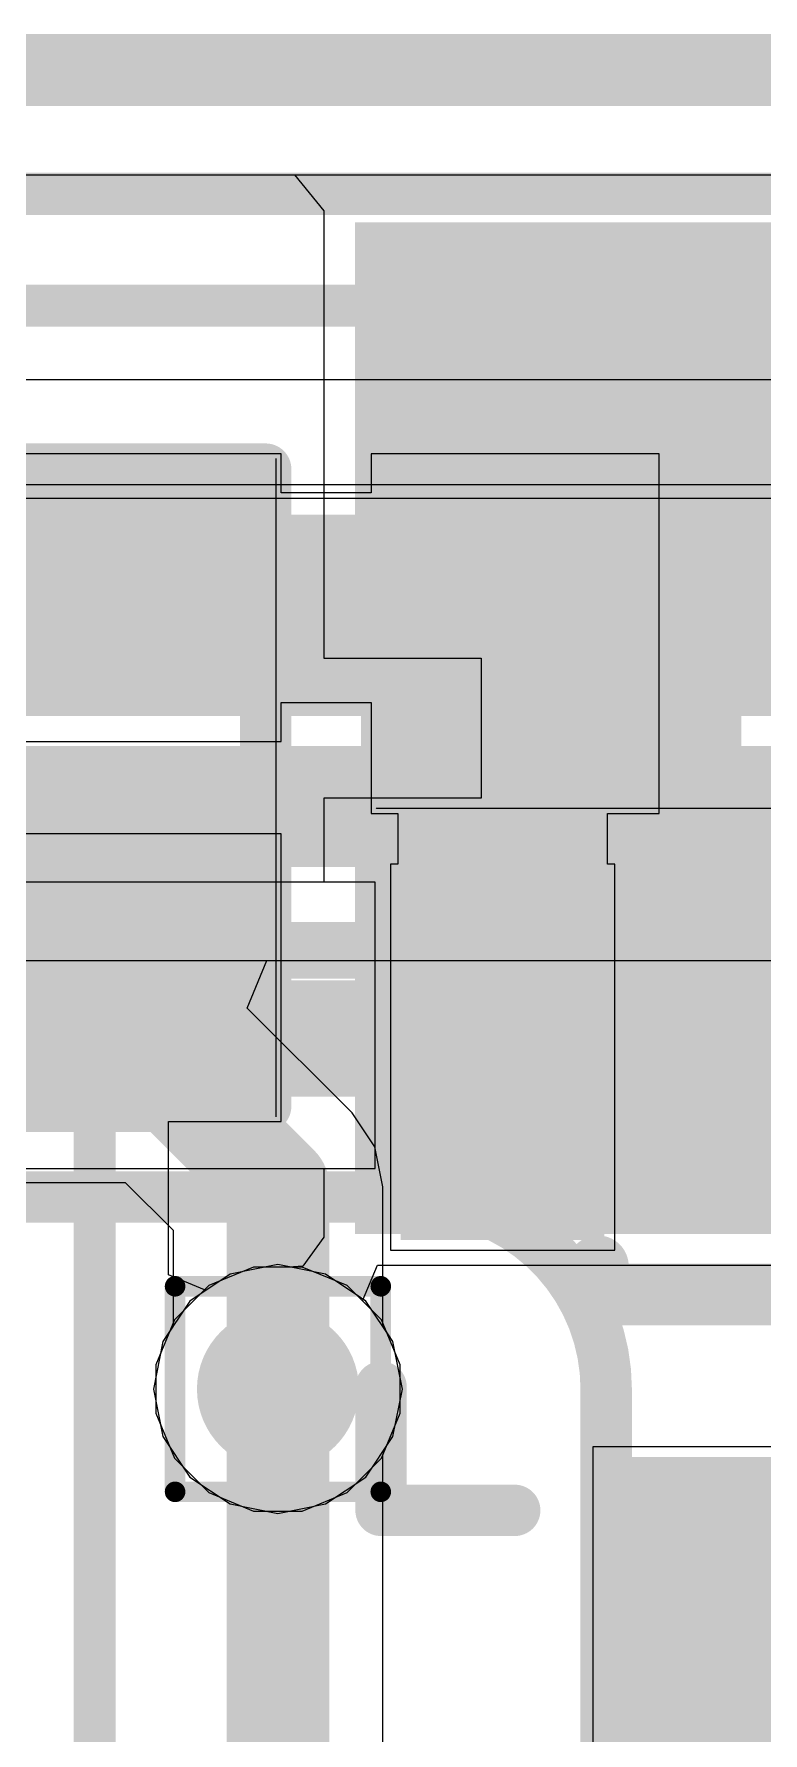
# Model space of a CAD drawing. Header units: inches. Extents: x -6 to 283, y -12 to 154.
# Drawn here: x 46.351 to 48.151, y 16.249 to 20.449 of the extents above; entities that cross this region are included whole.
import ezdxf

# ---------------------------------------------------------------- set-up
doc = ezdxf.new("R2010")
doc.units = ezdxf.units.IN
for name, color, linetype in [('Board Outline', 216, 'Continuous'), ('Bottom Layer', 5, 'Continuous'), ('Bottom Overlay', 54, 'Continuous'), ('Bottom Paste', 16, 'Continuous'), ('Bottom Solder', 6, 'Continuous'), ('Drill Drawing', 1, 'Continuous'), ('GND-1', 16, 'Continuous'), ('GND-2', 90, 'Continuous'), ('GND-3', 216, 'Continuous'), ('GND-4', 54, 'Continuous'), ('PWR-1', 156, 'Continuous'), ('PWR-2', 130, 'Continuous'), ('Signal L1', 76, 'Continuous'), ('Signal L2', 6, 'Continuous'), ('Top Layer', 1, 'Continuous'), ('Top Overlay', 2, 'Continuous'), ('Top Paste', 8, 'Continuous'), ('Top Solder', 216, 'Continuous'), ('Via Holes', 16, 'Continuous')]:
    doc.layers.add(name, color=color, linetype=linetype)

# ---------------------------------------------------------------- blocks, each defined once
blk = doc.blocks.new('R___0402_B_144')
at = {"layer": 'Bottom Layer'}
for points in [[(-0.2413, 0.3175), (-0.2413, -0.3175), (-0.6985, -0.3175), (-0.6985, 0.3175)], [(0.6985, 0.3175), (0.6985, -0.3175), (0.2413, -0.3175), (0.2413, 0.3175)]]:
    blk.add_hatch(color=5, dxfattribs=at).paths.add_polyline_path(points)
at = {"layer": 'Bottom Paste'}
for points in [[(-0.2413, 0.3175), (-0.2413, -0.3175), (-0.6985, -0.3175), (-0.6985, 0.3175)], [(0.6985, 0.3175), (0.6985, -0.3175), (0.2413, -0.3175), (0.2413, 0.3175)]]:
    blk.add_hatch(color=16, dxfattribs=at).paths.add_polyline_path(points)
at = {"layer": 'Bottom Solder'}
for points in [[(-0.1863, 0.3725), (-0.1863, -0.3725), (-0.7535, -0.3725), (-0.7535, 0.3725)], [(0.7535, 0.3725), (0.7535, -0.3725), (0.1863, -0.3725), (0.1863, 0.3725)]]:
    blk.add_hatch(color=6, dxfattribs=at).paths.add_polyline_path(points)
at = {"layer": 'Bottom Overlay'}
for points in [[(0.7874, 0.4064, 0.127, 0.127, 0), (-0.7874, 0.4064, 0.127, 0.127, 0)], [(-0.7874, 0.4064, 0.127, 0.127, 0), (-0.7874, -0.4064, 0.127, 0.127, 0)], [(0.7874, 0.4064, 0.127, 0.127, 0), (0.7874, -0.4064, 0.127, 0.127, 0)], [(0.8128, 0.4318, 0.00323, 0.00323, 0), (-0.8128, 0.4318, 0.00323, 0.00323, 0)], [(0.7874, -0.4064, 0.127, 0.127, 0), (-0.7874, -0.4064, 0.127, 0.127, 0)]]:
    blk.add_lwpolyline(points, format="xyseb", dxfattribs=at)
for points in [[(-0.8191, 0.4064, 0.0635, 0.0635, 1), (-0.7556, 0.4064, 0.0635, 0.0635, 1)], [(-0.8191, 0.4064, 0.0635, 0.0635, 1), (-0.7556, 0.4064, 0.0635, 0.0635, 1)], [(0.7557, 0.4064, 0.0635, 0.0635, 1), (0.8192, 0.4064, 0.0635, 0.0635, 1)], [(0.7557, 0.4064, 0.0635, 0.0635, 1), (0.8192, 0.4064, 0.0635, 0.0635, 1)], [(-0.8136, 0.4318, 0.00161, 0.00161, 1), (-0.812, 0.4318, 0.00161, 0.00161, 1)], [(0.812, 0.4318, 0.00161, 0.00161, 1), (0.8136, 0.4318, 0.00161, 0.00161, 1)], [(-0.8192, -0.4064, 0.0635, 0.0635, 1), (-0.7557, -0.4064, 0.0635, 0.0635, 1)], [(-0.8192, -0.4064, 0.0635, 0.0635, 1), (-0.7557, -0.4064, 0.0635, 0.0635, 1)], [(0.7557, -0.4064, 0.0635, 0.0635, 1), (0.8192, -0.4064, 0.0635, 0.0635, 1)], [(0.7557, -0.4064, 0.0635, 0.0635, 1), (0.8192, -0.4064, 0.0635, 0.0635, 1)]]:
    blk.add_lwpolyline(points, format="xyseb", close=True, dxfattribs=at)
blk = doc.blocks.new('R___0402_B_149')
at = {"layer": 'Bottom Layer'}
for points in [[(-0.2413, 0.3175), (-0.2413, -0.3175), (-0.6985, -0.3175), (-0.6985, 0.3175)], [(0.6985, 0.3175), (0.6985, -0.3175), (0.2413, -0.3175), (0.2413, 0.3175)]]:
    blk.add_hatch(color=5, dxfattribs=at).paths.add_polyline_path(points)
at = {"layer": 'Bottom Paste'}
for points in [[(-0.2413, 0.3175), (-0.2413, -0.3175), (-0.6985, -0.3175), (-0.6985, 0.3175)], [(0.6985, 0.3175), (0.6985, -0.3175), (0.2413, -0.3175), (0.2413, 0.3175)]]:
    blk.add_hatch(color=16, dxfattribs=at).paths.add_polyline_path(points)
at = {"layer": 'Bottom Solder'}
for points in [[(-0.1863, 0.3725), (-0.1863, -0.3725), (-0.7535, -0.3725), (-0.7535, 0.3725)], [(0.7535, 0.3725), (0.7535, -0.3725), (0.1863, -0.3725), (0.1863, 0.3725)]]:
    blk.add_hatch(color=6, dxfattribs=at).paths.add_polyline_path(points)
at = {"layer": 'Bottom Overlay'}
for points in [[(-0.7874, 0.4064, 0.127, 0.127, 0), (0.7874, 0.4064, 0.127, 0.127, 0)], [(-0.7874, -0.4064, 0.127, 0.127, 0), (-0.7874, 0.4064, 0.127, 0.127, 0)], [(0.7874, -0.4064, 0.127, 0.127, 0), (0.7874, 0.4064, 0.127, 0.127, 0)], [(0.8128, 0.4318, 0.00323, 0.00323, 0), (-0.8128, 0.4318, 0.00323, 0.00323, 0)], [(0.7874, -0.4064, 0.127, 0.127, 0), (-0.7874, -0.4064, 0.127, 0.127, 0)]]:
    blk.add_lwpolyline(points, format="xyseb", dxfattribs=at)
for points in [[(-0.8191, 0.4064, 0.0635, 0.0635, 1), (-0.7556, 0.4064, 0.0635, 0.0635, 1)], [(-0.8191, 0.4064, 0.0635, 0.0635, 1), (-0.7556, 0.4064, 0.0635, 0.0635, 1)], [(0.7557, 0.4064, 0.0635, 0.0635, 1), (0.8192, 0.4064, 0.0635, 0.0635, 1)], [(0.7557, 0.4064, 0.0635, 0.0635, 1), (0.8192, 0.4064, 0.0635, 0.0635, 1)], [(-0.8136, 0.4318, 0.00161, 0.00161, 1), (-0.812, 0.4318, 0.00161, 0.00161, 1)], [(0.812, 0.4318, 0.00161, 0.00161, 1), (0.8136, 0.4318, 0.00161, 0.00161, 1)], [(-0.8191, -0.4064, 0.0635, 0.0635, 1), (-0.7556, -0.4064, 0.0635, 0.0635, 1)], [(-0.8191, -0.4064, 0.0635, 0.0635, 1), (-0.7556, -0.4064, 0.0635, 0.0635, 1)], [(0.7556, -0.4064, 0.0635, 0.0635, 1), (0.8191, -0.4064, 0.0635, 0.0635, 1)], [(0.7556, -0.4064, 0.0635, 0.0635, 1), (0.8191, -0.4064, 0.0635, 0.0635, 1)]]:
    blk.add_lwpolyline(points, format="xyseb", close=True, dxfattribs=at)
blk = doc.blocks.new('MMBT2222ATT3G_B_177')
at = {"layer": 'Bottom Layer'}
for points in [[(-0.35, 0.15), (0.35, 0.15), (0.35, -0.15), (-0.35, -0.15)], [(1.09, -0.35), (1.79, -0.35), (1.79, -0.65), (1.09, -0.65)], [(-0.35, -0.85), (0.35, -0.85), (0.35, -1.15), (-0.35, -1.15)]]:
    blk.add_hatch(color=5, dxfattribs=at).paths.add_polyline_path(points)
at = {"layer": 'Bottom Paste'}
for points in [[(-0.35, 0.15), (0.35, 0.15), (0.35, -0.15), (-0.35, -0.15)], [(1.09, -0.35), (1.79, -0.35), (1.79, -0.65), (1.09, -0.65)], [(-0.35, -0.85), (0.35, -0.85), (0.35, -1.15), (-0.35, -1.15)]]:
    blk.add_hatch(color=16, dxfattribs=at).paths.add_polyline_path(points)
at = {"layer": 'Bottom Solder'}
for points in [[(-0.4516, 0.2516), (0.4516, 0.2516), (0.4516, -0.2516), (-0.4516, -0.2516)], [(0.9884, -0.2484), (1.8916, -0.2484), (1.8916, -0.7516), (0.9884, -0.7516)], [(-0.4516, -0.7484), (0.4516, -0.7484), (0.4516, -1.2516), (-0.4516, -1.2516)]]:
    blk.add_hatch(color=6, dxfattribs=at).paths.add_polyline_path(points)
at = {"layer": 'Bottom Overlay'}
for points in [[(1.12, 0.3, 0.127, 0.127, 0), (0.815, 0.3, 0.127, 0.127, 0)], [(1.12, -0.03, 0.127, 0.127, 0), (1.12, 0.3, 0.127, 0.127, 0)], [(1.12, -1.3, 0.127, 0.127, 0), (1.12, -0.97, 0.127, 0.127, 0)], [(1.12, -1.3, 0.127, 0.127, 0), (0.815, -1.3, 0.127, 0.127, 0)]]:
    blk.add_lwpolyline(points, format="xyseb", dxfattribs=at)
for points in [[(0.7832, 0.3, 0.0635, 0.0635, 1), (0.8467, 0.3, 0.0635, 0.0635, 1)], [(1.0882, 0.3, 0.0635, 0.0635, 1), (1.1517, 0.3, 0.0635, 0.0635, 1)], [(1.0882, 0.3, 0.0635, 0.0635, 1), (1.1517, 0.3, 0.0635, 0.0635, 1)], [(1.0883, -0.03, 0.0635, 0.0635, 1), (1.1518, -0.03, 0.0635, 0.0635, 1)], [(1.0883, -0.97, 0.0635, 0.0635, 1), (1.1518, -0.97, 0.0635, 0.0635, 1)], [(0.7833, -1.3, 0.0635, 0.0635, 1), (0.8468, -1.3, 0.0635, 0.0635, 1)], [(1.0883, -1.3, 0.0635, 0.0635, 1), (1.1518, -1.3, 0.0635, 0.0635, 1)], [(1.0883, -1.3, 0.0635, 0.0635, 1), (1.1518, -1.3, 0.0635, 0.0635, 1)]]:
    blk.add_lwpolyline(points, format="xyseb", close=True, dxfattribs=at)
blk = doc.blocks.new('XL_3528SURUBC_179')
at = {"layer": 'Top Layer'}
for points in [[(0.8501, 0.3001), (0.8501, 1.2001), (2.1501, 1.2001), (2.1501, 0.3001)], [(0.8501, -1.2001), (0.8501, -0.3001), (2.1501, -0.3001), (2.1501, -1.2001)]]:
    blk.add_hatch(color=1, dxfattribs=at).paths.add_polyline_path(points)
at = {"layer": 'Top Paste'}
for points in [[(0.8501, 0.3001), (0.8501, 1.2001), (2.1501, 1.2001), (2.1501, 0.3001)], [(0.8501, -1.2001), (0.8501, -0.3001), (2.1501, -0.3001), (2.1501, -1.2001)]]:
    blk.add_hatch(color=8, dxfattribs=at).paths.add_polyline_path(points)
at = {"layer": 'Top Solder'}
for points in [[(0.8001, 0.25), (0.8001, 1.2501), (2.2001, 1.2501), (2.2001, 0.25)], [(0.8001, -1.2501), (0.8001, -0.2501), (2.2001, -0.2501), (2.2001, -1.2501)]]:
    blk.add_hatch(color=216, dxfattribs=at).paths.add_polyline_path(points)
at = {"layer": 'Top Overlay'}
for points in [[(1.6, 1.4, 0.152, 0.152, 0), (-1.6, 1.4, 0.152, 0.152, 0)], [(1.6, 1.4, 0.152, 0.152, 0), (1.6, 1.3301, 0.152, 0.152, 0)], [(1.6, 0.1698, 0.152, 0.152, 0), (1.6, -0.1698, 0.152, 0.152, 0)]]:
    blk.add_lwpolyline(points, format="xyseb", dxfattribs=at)
for points in [[(1.562, 1.4, 0.076, 0.076, 1), (1.638, 1.4, 0.076, 0.076, 1)], [(1.562, 1.4, 0.076, 0.076, 1), (1.638, 1.4, 0.076, 0.076, 1)], [(1.562, 1.3301, 0.076, 0.076, 1), (1.638, 1.3301, 0.076, 0.076, 1)], [(1.562, 0.1698, 0.076, 0.076, 1), (1.638, 0.1698, 0.076, 0.076, 1)], [(1.562, -0.1698, 0.076, 0.076, 1), (1.638, -0.1698, 0.076, 0.076, 1)]]:
    blk.add_lwpolyline(points, format="xyseb", close=True, dxfattribs=at)

msp = doc.modelspace()

# ---------------------------------------------------------------- hatches: boundary and pattern name
at = {"layer": 'Bottom Layer'}
h = msp.add_hatch(color=5, dxfattribs=at)
edge = h.paths.add_edge_path()
edge.add_arc((46.9531, 17.0995), 0.2, 0, 360)
at = {"layer": 'GND-1'}
h = msp.add_hatch(color=16, dxfattribs=at)
edge = h.paths.add_edge_path()
edge.add_arc((46.9531, 17.0995), 0.2, 0, 360)
at = {"layer": 'GND-2'}
h = msp.add_hatch(color=90, dxfattribs=at)
edge = h.paths.add_edge_path()
edge.add_arc((46.9531, 17.0995), 0.2, 0, 360)
at = {"layer": 'GND-3'}
h = msp.add_hatch(color=216, dxfattribs=at)
edge = h.paths.add_edge_path()
edge.add_arc((46.9531, 17.0995), 0.2, 0, 360)
at = {"layer": 'GND-4'}
h = msp.add_hatch(color=54, dxfattribs=at)
edge = h.paths.add_edge_path()
edge.add_arc((46.9531, 17.0995), 0.2, 0, 360)
at = {"layer": 'PWR-1'}
h = msp.add_hatch(color=156, dxfattribs=at)
edge = h.paths.add_edge_path()
edge.add_arc((46.9531, 17.0995), 0.2, 0, 360)
at = {"layer": 'PWR-2'}
h = msp.add_hatch(color=130, dxfattribs=at)
edge = h.paths.add_edge_path()
edge.add_arc((46.9531, 17.0995), 0.2, 0, 360)
at = {"layer": 'Signal L1'}
h = msp.add_hatch(color=76, dxfattribs=at)
edge = h.paths.add_edge_path()
edge.add_arc((46.9531, 17.0995), 0.2, 0, 360)
at = {"layer": 'Signal L2'}
h = msp.add_hatch(color=6, dxfattribs=at)
edge = h.paths.add_edge_path()
edge.add_arc((46.9531, 17.0995), 0.2, 0, 360)
at = {"layer": 'Top Layer'}
h = msp.add_hatch(color=1, dxfattribs=at)
edge = h.paths.add_edge_path()
edge.add_arc((46.9531, 17.0995), 0.2, 0, 360)
at = {"layer": 'Via Holes'}
h = msp.add_hatch(color=7, dxfattribs=at)
edge = h.paths.add_edge_path()
edge.add_arc((46.9531, 17.0995), 0.1, 0, 360)

# ---------------------------------------------------------------- linework, layer by layer
at = {"layer": 'Board Outline'}
msp.add_lwpolyline([(12.0364, 20.3599, 0.1778, 0.1778, 0), (75.5509, 20.3599, 0.1778, 0.1778, 0)], format="xyseb", dxfattribs=at)
at = {"layer": 'Bottom Layer'}
for p, q in [((46.2346, 19.5948), (48.5973, 19.5948)), ((46.9609, 19.4114), (46.1769, 19.4114)), ((46.9609, 19.3148), (46.9609, 19.4114)), ((47.895, 19.4114), (47.1838, 19.4114)), ((47.1838, 19.4114), (47.1838, 19.3148)), ((47.895, 18.5224), (47.895, 19.4114)), ((47.1838, 19.3148), (46.9609, 19.3148)), ((46.9609, 18.7002), (46.9609, 18.7968)), ((46.9609, 18.7968), (47.1838, 18.7968)), ((47.1838, 18.7968), (47.1838, 18.5224)), ((46.0719, 18.7002), (46.9609, 18.7002)), ((47.1838, 18.5224), (47.2489, 18.5224)), ((47.2489, 18.5224), (47.2489, 18.3967)), ((47.7669, 18.3967), (47.7669, 18.5224)), ((47.7669, 18.5224), (47.895, 18.5224)), ((46.9609, 18.4716), (46.0719, 18.4716)), ((46.9609, 17.7604), (46.9609, 18.4716)), ((47.2489, 18.3967), (47.2309, 18.3967)), ((47.2309, 18.3967), (47.2309, 17.4427)), ((47.7849, 18.3967), (47.7669, 18.3967)), ((47.7849, 17.4427), (47.7849, 18.3967)), ((46.6829, 17.3815), (46.6829, 17.7604)), ((46.6829, 17.7604), (46.9609, 17.7604)), ((47.2309, 17.4427), (47.7849, 17.4427)), ((46.8931, 17.4011), (46.7822, 17.3552)), ((47.0131, 17.4011), (46.8931, 17.4011)), ((47.1239, 17.3552), (47.0131, 17.4011)), ((46.7718, 17.3447), (46.6829, 17.3815)), ((46.7822, 17.3552), (46.7718, 17.3447)), ((47.2088, 17.2704), (47.1239, 17.3552)), ((47.2547, 17.1595), (47.2088, 17.2704)), ((47.2547, 17.0395), (47.2547, 17.1595)), ((47.2121, 16.9366), (47.2547, 17.0395)), ((47.2121, 15.8296), (47.2121, 16.9366)), ((48.2849, 16.9567), (47.7309, 16.9567)), ((47.7309, 16.9567), (47.7309, 16.0027))]:
    msp.add_line(p, q, dxfattribs=at)
for points in [[(46.0809, 20.0538, 0.1041, 0.1041, 0), (59.5067, 20.0538, 0.1041, 0.1041, 0)], [(46.1589, 19.7773, 0.1041, 0.1041, 0), (48.6729, 19.7773, 0.1041, 0.1041, 0)], [(46.5164, 19.0558, 0.254, 0.254, 0), (47.4378, 19.0558, 0.254, 0.254, 0)], [(47.4378, 19.0558, 0.254, 0.254, 0), (47.5237, 18.9699, 0.254, 0.254, 0)], [(47.5079, 18.9353, 0.254, 0.254, 0), (47.5394, 18.9669, 0.254, 0.254, 0)], [(47.5079, 17.9197, 0.254, 0.254, 0), (47.5079, 18.9353, 0.254, 0.254, 0)], [(46.5003, 18.0998, 0.1041, 0.1041, 0), (46.5164, 18.116, 0.1041, 0.1041, 0)], [(46.5003, 14.964, 0.1041, 0.1041, 0), (46.5003, 18.0998, 0.1041, 0.1041, 0)], [(46.9531, 15.8296, 0.254, 0.254, 0), (46.9531, 17.0995, 0.254, 0.254, 0)], [(48.0079, 16.2797, 0.254, 0.254, 0), (48.0079, 16.4797, 0.254, 0.254, 0)], [(48.0079, 16.2797, 0.254, 0.254, 0), (48.2929, 15.9946, 0.254, 0.254, 0)]]:
    msp.add_lwpolyline(points, format="xyseb", dxfattribs=at)
for points in [[(46.4529, 19.0558, 0.127, 0.127, 1), (46.5799, 19.0558, 0.127, 0.127, 1)], [(47.3743, 19.0558, 0.127, 0.127, 1), (47.5013, 19.0558, 0.127, 0.127, 1)], [(47.3743, 19.0558, 0.127, 0.127, 1), (47.5013, 19.0558, 0.127, 0.127, 1)], [(47.4602, 18.9699, 0.127, 0.127, 1), (47.5872, 18.9699, 0.127, 0.127, 1)], [(47.4759, 18.9669, 0.127, 0.127, 1), (47.6029, 18.9669, 0.127, 0.127, 1)], [(47.4444, 18.9353, 0.127, 0.127, 1), (47.5714, 18.9353, 0.127, 0.127, 1)], [(47.4444, 18.9353, 0.127, 0.127, 1), (47.5714, 18.9353, 0.127, 0.127, 1)], [(46.4742, 18.0998, 0.0521, 0.0521, 1), (46.5263, 18.0998, 0.0521, 0.0521, 1)], [(46.4742, 18.0998, 0.0521, 0.0521, 1), (46.5263, 18.0998, 0.0521, 0.0521, 1)], [(46.4904, 18.116, 0.0521, 0.0521, 1), (46.5425, 18.116, 0.0521, 0.0521, 1)], [(47.4444, 17.9197, 0.127, 0.127, 1), (47.5714, 17.9197, 0.127, 0.127, 1)], [(46.8896, 17.0995, 0.127, 0.127, 1), (47.0166, 17.0995, 0.127, 0.127, 1)], [(47.9444, 16.4797, 0.127, 0.127, 1), (48.0714, 16.4797, 0.127, 0.127, 1)], [(47.9444, 16.2797, 0.127, 0.127, 1), (48.0714, 16.2797, 0.127, 0.127, 1)], [(47.9444, 16.2797, 0.127, 0.127, 1), (48.0714, 16.2797, 0.127, 0.127, 1)]]:
    msp.add_lwpolyline(points, format="xyseb", close=True, dxfattribs=at)
at = {"layer": 'Drill Drawing'}
for points in [[(46.6991, 17.3535, 0.0508, 0.0508, 0), (47.2071, 17.3535, 0.0508, 0.0508, 0)], [(46.6991, 16.8455, 0.0508, 0.0508, 0), (46.6991, 17.3535, 0.0508, 0.0508, 0)], [(47.2071, 16.8455, 0.0508, 0.0508, 0), (47.2071, 17.3535, 0.0508, 0.0508, 0)], [(46.6991, 16.8455, 0.0508, 0.0508, 0), (47.2071, 16.8455, 0.0508, 0.0508, 0)]]:
    msp.add_lwpolyline(points, format="xyseb", dxfattribs=at)
for points in [[(46.6864, 17.3535, 0.0254, 0.0254, 1), (46.7118, 17.3535, 0.0254, 0.0254, 1)], [(46.6864, 17.3535, 0.0254, 0.0254, 1), (46.7118, 17.3535, 0.0254, 0.0254, 1)], [(47.1944, 17.3535, 0.0254, 0.0254, 1), (47.2198, 17.3535, 0.0254, 0.0254, 1)], [(47.1944, 17.3535, 0.0254, 0.0254, 1), (47.2198, 17.3535, 0.0254, 0.0254, 1)], [(46.6864, 16.8455, 0.0254, 0.0254, 1), (46.7118, 16.8455, 0.0254, 0.0254, 1)], [(46.6864, 16.8455, 0.0254, 0.0254, 1), (46.7118, 16.8455, 0.0254, 0.0254, 1)], [(47.1944, 16.8455, 0.0254, 0.0254, 1), (47.2198, 16.8455, 0.0254, 0.0254, 1)], [(47.1944, 16.8455, 0.0254, 0.0254, 1), (47.2198, 16.8455, 0.0254, 0.0254, 1)]]:
    msp.add_lwpolyline(points, format="xyseb", close=True, dxfattribs=at)
at = {"layer": 'GND-1'}
for p, q in [((12.0364, 20.1009), (75.5508, 20.1009)), ((46.8931, 17.4011), (46.7822, 17.3552)), ((47.0131, 17.4011), (46.8931, 17.4011)), ((47.1239, 17.3552), (47.0131, 17.4011)), ((46.7822, 17.3552), (46.6974, 17.2704)), ((47.2088, 17.2704), (47.1239, 17.3552)), ((46.6974, 17.2704), (46.6515, 17.1595)), ((47.2547, 17.1595), (47.2088, 17.2704)), ((46.6515, 17.1595), (46.6515, 17.0395)), ((47.2547, 17.0395), (47.2547, 17.1595)), ((46.6515, 17.0395), (46.6974, 16.9287)), ((47.2088, 16.9287), (47.2547, 17.0395)), ((46.6974, 16.9287), (46.7822, 16.8438)), ((47.1239, 16.8438), (47.2088, 16.9287)), ((46.7822, 16.8438), (46.8931, 16.7979)), ((47.0131, 16.7979), (47.1239, 16.8438)), ((46.8931, 16.7979), (47.0131, 16.7979))]:
    msp.add_line(p, q, dxfattribs=at)
at = {"layer": 'GND-2'}
for p, q in [((12.0364, 20.1009), (75.5508, 20.1009)), ((46.8931, 17.4011), (46.7822, 17.3552)), ((47.0131, 17.4011), (46.8931, 17.4011)), ((47.1239, 17.3552), (47.0131, 17.4011)), ((46.7822, 17.3552), (46.6974, 17.2704)), ((47.2088, 17.2704), (47.1239, 17.3552)), ((46.6974, 17.2704), (46.6515, 17.1595)), ((47.2547, 17.1595), (47.2088, 17.2704)), ((46.6515, 17.1595), (46.6515, 17.0395)), ((47.2547, 17.0395), (47.2547, 17.1595)), ((46.6515, 17.0395), (46.6974, 16.9287)), ((47.2088, 16.9287), (47.2547, 17.0395)), ((46.6974, 16.9287), (46.7822, 16.8438)), ((47.1239, 16.8438), (47.2088, 16.9287)), ((46.7822, 16.8438), (46.8931, 16.7979)), ((47.0131, 16.7979), (47.1239, 16.8438)), ((46.8931, 16.7979), (47.0131, 16.7979))]:
    msp.add_line(p, q, dxfattribs=at)
at = {"layer": 'GND-3'}
for p, q in [((12.0364, 20.1009), (75.5508, 20.1009)), ((46.8931, 17.4011), (46.7822, 17.3552)), ((47.0131, 17.4011), (46.8931, 17.4011)), ((47.1239, 17.3552), (47.0131, 17.4011)), ((46.7822, 17.3552), (46.6974, 17.2704)), ((47.2088, 17.2704), (47.1239, 17.3552)), ((46.6974, 17.2704), (46.6515, 17.1595)), ((47.2547, 17.1595), (47.2088, 17.2704)), ((46.6515, 17.1595), (46.6515, 17.0395)), ((47.2547, 17.0395), (47.2547, 17.1595)), ((46.6515, 17.0395), (46.6974, 16.9287)), ((47.2088, 16.9287), (47.2547, 17.0395)), ((46.6974, 16.9287), (46.7822, 16.8438)), ((47.1239, 16.8438), (47.2088, 16.9287)), ((46.7822, 16.8438), (46.8931, 16.7979)), ((47.0131, 16.7979), (47.1239, 16.8438)), ((46.8931, 16.7979), (47.0131, 16.7979))]:
    msp.add_line(p, q, dxfattribs=at)
at = {"layer": 'GND-4'}
for p, q in [((12.0364, 20.1009), (75.5508, 20.1009)), ((46.8931, 17.4011), (46.7822, 17.3552)), ((47.0131, 17.4011), (46.8931, 17.4011)), ((47.1239, 17.3552), (47.0131, 17.4011)), ((46.7822, 17.3552), (46.6974, 17.2704)), ((47.2088, 17.2704), (47.1239, 17.3552)), ((46.6974, 17.2704), (46.6515, 17.1595)), ((47.2547, 17.1595), (47.2088, 17.2704)), ((46.6515, 17.1595), (46.6515, 17.0395)), ((47.2547, 17.0395), (47.2547, 17.1595)), ((46.6515, 17.0395), (46.6974, 16.9287)), ((47.2088, 16.9287), (47.2547, 17.0395)), ((46.6974, 16.9287), (46.7822, 16.8438)), ((47.1239, 16.8438), (47.2088, 16.9287)), ((46.7822, 16.8438), (46.8931, 16.7979)), ((47.0131, 16.7979), (47.1239, 16.8438)), ((46.8931, 16.7979), (47.0131, 16.7979))]:
    msp.add_line(p, q, dxfattribs=at)
at = {"layer": 'PWR-1'}
for p, q in [((45.5756, 18.1585), (57.1787, 18.1585)), ((46.9531, 17.407), (46.8354, 17.3836)), ((47.0708, 17.3836), (46.9531, 17.407)), ((46.8354, 17.3836), (46.7356, 17.317)), ((47.1705, 17.317), (47.0708, 17.3836)), ((46.7356, 17.317), (46.669, 17.2172)), ((47.2372, 17.2172), (47.1705, 17.317)), ((46.669, 17.2172), (46.6456, 17.0995)), ((47.2606, 17.0995), (47.2372, 17.2172)), ((46.6456, 17.0995), (46.669, 16.9819)), ((47.2372, 16.9819), (47.2606, 17.0995)), ((46.669, 16.9819), (46.7356, 16.8821)), ((47.1705, 16.8821), (47.2372, 16.9819)), ((46.7356, 16.8821), (46.8354, 16.8154)), ((47.0708, 16.8154), (47.1705, 16.8821)), ((46.8354, 16.8154), (46.9531, 16.792)), ((46.9531, 16.792), (47.0708, 16.8154))]:
    msp.add_line(p, q, dxfattribs=at)
msp.add_lwpolyline([(42.422, 18.5622, 0.254, 0.254, 0), (57.4053, 18.5622, 0.254, 0.254, 0)], format="xyseb", dxfattribs=at)
at = {"layer": 'PWR-2'}
for p, q in [((46.8775, 18.0412), (46.9261, 18.1585)), ((46.9261, 18.1585), (54.8316, 18.1585)), ((47.1362, 17.7825), (46.8775, 18.0412)), ((47.1924, 17.6985), (47.1362, 17.7825)), ((47.2121, 17.5994), (47.1924, 17.6985)), ((39.0721, 17.61), (46.5762, 17.61)), ((46.5762, 17.61), (46.6941, 17.4921)), ((47.2121, 17.2548), (47.2121, 17.5994)), ((46.6941, 17.4921), (46.6941, 17.2548)), ((46.6941, 17.2548), (46.669, 17.2172)), ((47.2372, 17.2172), (47.2121, 17.2548)), ((46.669, 17.2172), (46.6456, 17.0995)), ((47.2606, 17.0995), (47.2372, 17.2172)), ((46.6456, 17.0995), (46.669, 16.9819)), ((47.2372, 16.9819), (47.2606, 17.0995)), ((46.669, 16.9819), (46.7356, 16.8821)), ((47.1705, 16.8821), (47.2372, 16.9819)), ((46.7356, 16.8821), (46.8354, 16.8154)), ((47.0708, 16.8154), (47.1705, 16.8821)), ((46.8354, 16.8154), (46.9531, 16.792)), ((46.9531, 16.792), (47.0708, 16.8154))]:
    msp.add_line(p, q, dxfattribs=at)
for points in [[(43.0079, 19.0701, 0.381, 0.381, 0), (55.3364, 19.0701, 0.381, 0.381, 0)], [(38.7503, 18.5166, 0.254, 0.254, 0), (55.1182, 18.5166, 0.254, 0.254, 0)], [(38.949, 17.9997, 0.254, 0.254, 0), (46.5528, 17.9997, 0.254, 0.254, 0)], [(46.5528, 17.9997, 0.254, 0.254, 0), (46.9531, 17.5994, 0.254, 0.254, 0)], [(46.9531, 17.0995, 0.254, 0.254, 0), (46.9531, 17.5994, 0.254, 0.254, 0)]]:
    msp.add_lwpolyline(points, format="xyseb", dxfattribs=at)
for points in [[(46.4893, 17.9997, 0.127, 0.127, 1), (46.6163, 17.9997, 0.127, 0.127, 1)], [(46.4893, 17.9997, 0.127, 0.127, 1), (46.6163, 17.9997, 0.127, 0.127, 1)], [(46.8896, 17.5994, 0.127, 0.127, 1), (47.0166, 17.5994, 0.127, 0.127, 1)], [(46.8896, 17.5994, 0.127, 0.127, 1), (47.0166, 17.5994, 0.127, 0.127, 1)], [(46.8896, 17.0995, 0.127, 0.127, 1), (47.0166, 17.0995, 0.127, 0.127, 1)]]:
    msp.add_lwpolyline(points, format="xyseb", close=True, dxfattribs=at)
at = {"layer": 'Signal L1'}
for p, q in [((38.3844, 20.1009), (75.5508, 20.1009)), ((50.7598, 19.3347), (42.6132, 19.3347))]:
    msp.add_line(p, q, dxfattribs=at)
for points in [[(39.2362, 19.1521, 0.1041, 0.1041, 0), (55.6074, 19.1521, 0.1041, 0.1041, 0)], [(37.2326, 18.8263, 0.127, 0.127, 0), (57.9629, 18.8263, 0.127, 0.127, 0)], [(37.556, 18.4951, 0.127, 0.127, 0), (57.8176, 18.4951, 0.127, 0.127, 0)], [(37.0129, 18.1585, 0.0889, 0.0889, 0), (50.9661, 18.1585, 0.0889, 0.0889, 0)], [(37.0129, 17.8664, 0.0889, 0.0889, 0), (50.9661, 17.8664, 0.0889, 0.0889, 0)]]:
    msp.add_lwpolyline(points, format="xyseb", dxfattribs=at)
at = {"layer": 'Signal L2'}
for p, q in [((12.0364, 20.1009), (75.5508, 20.1009)), ((50.8406, 19.3004), (42.5324, 19.3004))]:
    msp.add_line(p, q, dxfattribs=at)
for points in [[(36.9391, 19.1061, 0.127, 0.127, 0), (76.181, 19.1061, 0.127, 0.127, 0)], [(35.2349, 18.8346, 0.127, 0.127, 0), (76.1879, 18.8346, 0.127, 0.127, 0)], [(17.4592, 18.4816, 0.127, 0.127, 0), (48.3941, 18.4816, 0.127, 0.127, 0)], [(17.5798, 18.1904, 0.127, 0.127, 0), (48.231, 18.1904, 0.127, 0.127, 0)], [(17.706, 17.8856, 0.127, 0.127, 0), (48.047, 17.8856, 0.127, 0.127, 0)], [(48.047, 17.8856, 0.127, 0.127, -0.198912), (48.7539, 17.5928, 0.127, 0.127, 0)], [(17.8349, 17.5745, 0.127, 0.127, 0), (47.2889, 17.5745, 0.127, 0.127, 0)], [(47.2889, 17.5745, 0.127, 0.127, -0.414214), (47.7639, 17.0995, 0.127, 0.127, 0)], [(47.7639, 16.1546, 0.127, 0.127, 0), (47.7639, 17.0995, 0.127, 0.127, 0)]]:
    msp.add_lwpolyline(points, format="xyseb", dxfattribs=at)
for points in [[(48.0152, 17.8856, 0.0635, 0.0635, 1), (48.0787, 17.8856, 0.0635, 0.0635, 1)], [(48.0152, 17.8856, 0.0635, 0.0635, 1), (48.0787, 17.8856, 0.0635, 0.0635, 1)], [(47.2572, 17.5745, 0.0635, 0.0635, 1), (47.3207, 17.5745, 0.0635, 0.0635, 1)], [(47.2572, 17.5745, 0.0635, 0.0635, 1), (47.3207, 17.5745, 0.0635, 0.0635, 1)], [(47.7322, 17.0995, 0.0635, 0.0635, 1), (47.7957, 17.0995, 0.0635, 0.0635, 1)], [(47.7322, 17.0995, 0.0635, 0.0635, 1), (47.7957, 17.0995, 0.0635, 0.0635, 1)]]:
    msp.add_lwpolyline(points, format="xyseb", close=True, dxfattribs=at)
at = {"layer": 'Top Layer'}
for p, q in [((34.5851, 20.1009), (46.9944, 20.1009)), ((46.9944, 20.1009), (47.0665, 20.012)), ((47.0665, 20.012), (47.0665, 18.9063)), ((47.0665, 18.9063), (47.455, 18.9063)), ((47.455, 18.9063), (47.455, 18.5601)), ((47.455, 18.5601), (47.0665, 18.5601)), ((47.0665, 18.5601), (47.0665, 18.3522)), ((47.1935, 18.3522), (39.0721, 18.3522)), ((47.0665, 18.3522), (39.0721, 18.3522)), ((47.1935, 17.6448), (47.1935, 18.3522)), ((39.0721, 17.6448), (47.1935, 17.6448)), ((45.9364, 17.6448), (47.0665, 17.6448)), ((47.0665, 17.6448), (47.0665, 17.4752)), ((47.0665, 17.4752), (47.0145, 17.4031)), ((46.8931, 17.4011), (46.7822, 17.3552)), ((46.9797, 17.4011), (46.8931, 17.4011)), ((47.0145, 17.4031), (46.9797, 17.4011)), ((47.1619, 17.3172), (47.1987, 17.4061)), ((47.1987, 17.4061), (48.6205, 17.4061)), ((46.7822, 17.3552), (46.6974, 17.2704)), ((47.2088, 17.2704), (47.1619, 17.3172)), ((46.6974, 17.2704), (46.6515, 17.1595)), ((47.2547, 17.1595), (47.2088, 17.2704)), ((46.6515, 17.1595), (46.6515, 17.0395)), ((47.2547, 17.0395), (47.2547, 17.1595)), ((46.6515, 17.0395), (46.6974, 16.9287)), ((47.2088, 16.9287), (47.2547, 17.0395)), ((46.6974, 16.9287), (46.7822, 16.8438)), ((47.1239, 16.8438), (47.2088, 16.9287)), ((46.7822, 16.8438), (46.8931, 16.7979)), ((47.0131, 16.7979), (47.1239, 16.8438)), ((46.8931, 16.7979), (47.0131, 16.7979))]:
    msp.add_line(p, q, dxfattribs=at)
for points in [[(47.8435, 17.9831, 0.508, 0.508, 0), (47.8435, 19.4833, 0.508, 0.508, 0)], [(38.9712, 17.9831, 0.254, 0.254, 0), (47.8435, 17.9831, 0.254, 0.254, 0)]]:
    msp.add_lwpolyline(points, format="xyseb", dxfattribs=at)
for points in [[(47.7165, 19.4833, 0.254, 0.254, 1), (47.9705, 19.4833, 0.254, 0.254, 1)], [(47.7165, 17.9831, 0.254, 0.254, 1), (47.9705, 17.9831, 0.254, 0.254, 1)], [(47.78, 17.9831, 0.127, 0.127, 1), (47.907, 17.9831, 0.127, 0.127, 1)]]:
    msp.add_lwpolyline(points, format="xyseb", close=True, dxfattribs=at)
at = {"layer": 'Top Overlay'}
for points in [[(46.7488, 17.7632, 0.127, 0.127, 0), (46.7488, 18.1549, 0.127, 0.127, 0)], [(46.5525, 17.9587, 0.127, 0.127, 0), (46.9442, 17.9587, 0.127, 0.127, 0)]]:
    msp.add_lwpolyline(points, format="xyseb", dxfattribs=at)
for points in [[(46.717, 18.1549, 0.0635, 0.0635, 1), (46.7805, 18.1549, 0.0635, 0.0635, 1)], [(46.5208, 17.9587, 0.0635, 0.0635, 1), (46.5843, 17.9587, 0.0635, 0.0635, 1)], [(46.9125, 17.9587, 0.0635, 0.0635, 1), (46.976, 17.9587, 0.0635, 0.0635, 1)], [(46.717, 17.7632, 0.0635, 0.0635, 1), (46.7805, 17.7632, 0.0635, 0.0635, 1)]]:
    msp.add_lwpolyline(points, format="xyseb", close=True, dxfattribs=at)

# ---------------------------------------------------------------- block references
for name, p, rotation in [('XL_3528SURUBC_179', (49.3436, 18.7332), 180), ('R___0402_B_149', (46.5164, 18.5859), 270), ('R___0402_B_144', (48.0093, 18.9669), 180), ('MMBT2222ATT3G_B_177', (48.5079, 17.9197), 270)]:
    msp.add_blockref(name, p, dxfattribs=dict(rotation=rotation))

doc.saveas('drawing.dxf')
